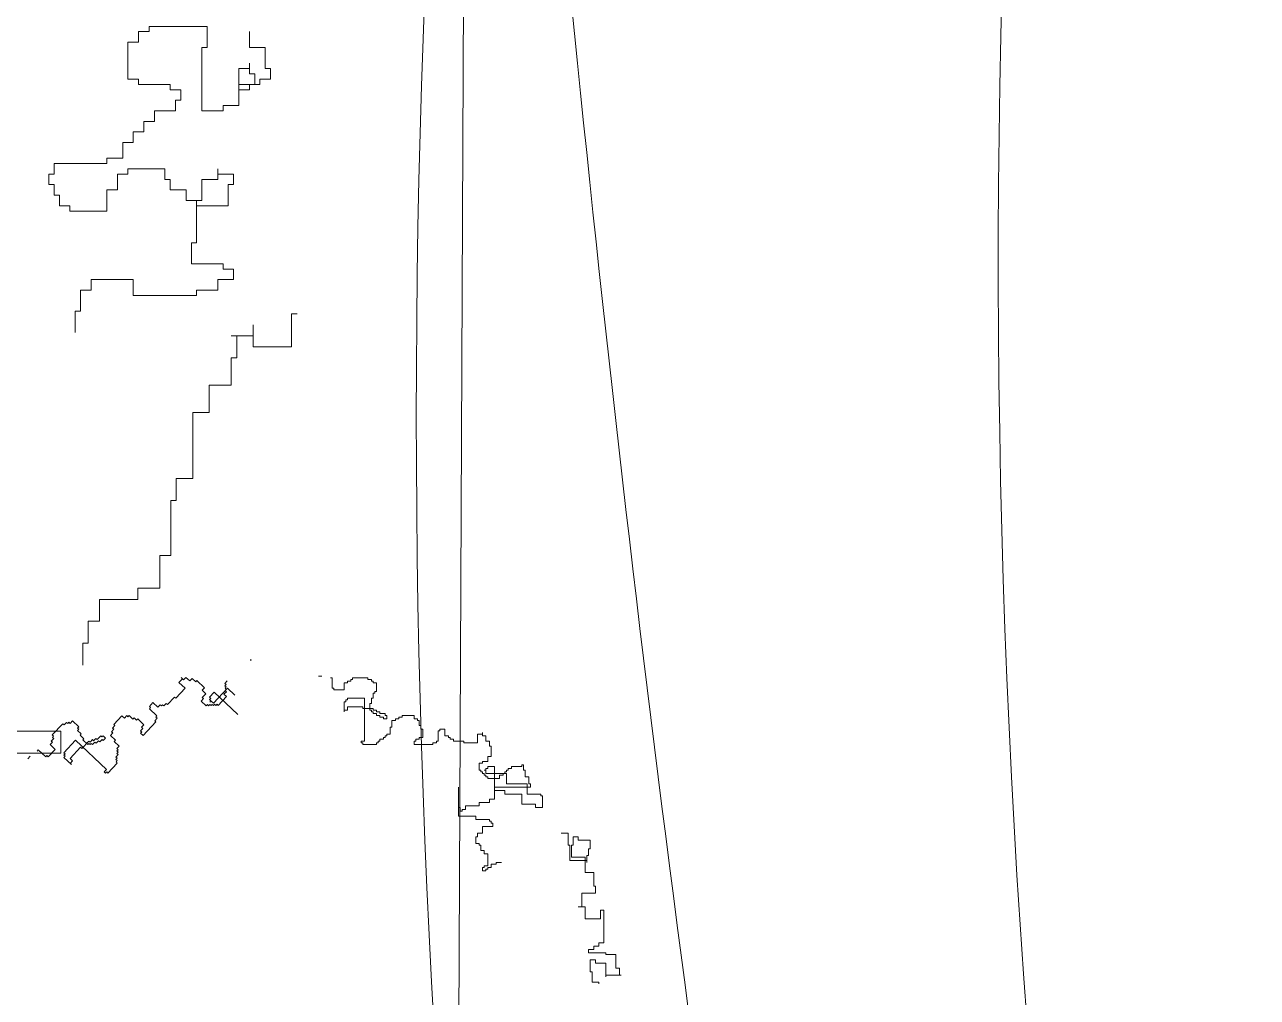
# Model space of a CAD drawing. Header units: millimetres. Extents: x -51 to 151, y -74 to 104.
# Drawn here: x 90.8867 to 91.0879, y -60.6604 to -60.5016 of the extents above; entities that cross this region are included whole.
import ezdxf

# ---------------------------------------------------------------- set-up
doc = ezdxf.new("R2010")
doc.units = ezdxf.units.MM
doc.header["$LTSCALE"] = 15
doc.layers.add('PH', color=8, linetype='Continuous')

# ---------------------------------------------------------------- blocks, each defined once
blk = doc.blocks.new('dfgh')
at = {"layer": 'PH', "lineweight": 0}
blk.add_line((719222.3, -37839.38), (719232.57, -40083.49), dxfattribs=at)
for centre, radius, start, end in [((717491.4, -39632.16), 1651.58, 343.02974, 18.94391), ((717529.78, -39657.7), 1708.22, 344.97085, 18.13475), ((716831.24, -39251.33), 2286.1, 337.71545, 359.56077), ((714412.77, -39116.51), 4823.19, 348.03722, 355.4656)]:
    blk.add_arc(centre, radius, start, end, dxfattribs=at)
blk = doc.blocks.new('errt')
at = {"color": 252, "linetype": 'Continuous', "lineweight": 0}
blk.add_blockref('dfgh', (0, 100), dxfattribs=at)
blk = doc.blocks.new('sf')
at = {"color": 84, "lineweight": 5}
for p, q in [((18123.85, 471774.16), (18123.85, 471770.87)), ((18127.14, 471774.16), (18123.85, 471774.16)), ((18127.14, 471775.8), (18127.14, 471774.16)), ((18145.23, 471775.8), (18127.14, 471775.8)), ((18145.23, 471769.23), (18145.23, 471775.8)), ((18158.39, 471774.16), (18158.39, 471769.23)), ((18120.56, 471770.87), (18120.56, 471759.37)), ((18123.85, 471770.87), (18120.56, 471770.87)), ((18143.59, 471749.51), (18143.59, 471769.23)), ((18143.59, 471769.23), (18145.23, 471769.23)), ((18158.39, 471769.23), (18163.32, 471769.23)), ((18163.32, 471769.23), (18163.32, 471762.65)), ((18155.1, 471762.65), (18158.39, 471762.65)), ((18155.1, 471756.08), (18155.1, 471762.65)), ((18158.39, 471764.3), (18158.39, 471761.01)), ((18158.39, 471762.65), (18158.39, 471764.3)), ((18163.32, 471762.65), (18164.96, 471762.65)), ((18164.96, 471762.65), (18164.96, 471759.37)), ((18120.56, 471759.37), (18123.85, 471759.37)), ((18123.85, 471759.37), (18123.85, 471757.72)), ((18158.39, 471761.01), (18160.03, 471761.01)), ((18160.03, 471761.01), (18160.03, 471757.72)), ((18161.67, 471759.37), (18161.67, 471757.72)), ((18164.96, 471759.37), (18161.67, 471759.37)), ((18123.85, 471757.72), (18133.72, 471757.72)), ((18133.72, 471757.72), (18133.72, 471756.08)), ((18133.72, 471756.08), (18137.01, 471756.08)), ((18137.01, 471756.08), (18137.01, 471752.79)), ((18155.1, 471757.72), (18155.1, 471751.15)), ((18160.03, 471757.72), (18155.1, 471757.72)), ((18158.39, 471756.08), (18155.1, 471756.08)), ((18158.39, 471757.72), (18158.39, 471756.08)), ((18161.67, 471757.72), (18158.39, 471757.72)), ((18135.36, 471752.79), (18135.36, 471749.51)), ((18137.01, 471752.79), (18135.36, 471752.79)), ((18150.16, 471751.15), (18150.16, 471749.51)), ((18155.1, 471751.15), (18150.16, 471751.15)), ((18128.79, 471749.51), (18128.79, 471746.22)), ((18135.36, 471749.51), (18128.79, 471749.51)), ((18150.16, 471749.51), (18143.59, 471749.51)), ((18122.21, 471742.94), (18122.21, 471739.65)), ((18125.5, 471742.94), (18122.21, 471742.94)), ((18125.5, 471746.22), (18125.5, 471742.94)), ((18128.79, 471746.22), (18125.5, 471746.22)), ((18118.92, 471739.65), (18118.92, 471734.72)), ((18122.21, 471739.65), (18118.92, 471739.65)), ((18097.54, 471733.08), (18097.54, 471729.79)), ((18113.99, 471733.08), (18097.54, 471733.08)), ((18113.99, 471734.72), (18113.99, 471733.08)), ((18118.92, 471734.72), (18113.99, 471734.72)), ((18120.56, 471731.43), (18132.07, 471731.43)), ((18120.56, 471729.79), (18120.56, 471731.43)), ((18132.07, 471731.43), (18132.07, 471728.15)), ((18148.52, 471731.43), (18148.52, 471728.15)), ((18148.52, 471729.79), (18148.52, 471731.43)), ((18095.9, 471729.79), (18095.9, 471726.5)), ((18097.54, 471729.79), (18095.9, 471729.79)), ((18117.27, 471729.79), (18120.56, 471729.79)), ((18117.27, 471724.86), (18117.27, 471729.79)), ((18132.07, 471728.15), (18133.72, 471728.15)), ((18133.72, 471728.15), (18133.72, 471724.86)), ((18143.59, 471728.15), (18143.59, 471721.58)), ((18148.52, 471728.15), (18143.59, 471728.15)), ((18153.45, 471729.79), (18148.52, 471729.79)), ((18153.45, 471726.5), (18153.45, 471729.79)), ((18095.9, 471726.5), (18097.54, 471726.5)), ((18097.54, 471726.5), (18097.54, 471723.22)), ((18113.99, 471724.86), (18117.27, 471724.86)), ((18113.99, 471718.29), (18113.99, 471724.86)), ((18133.72, 471724.86), (18138.65, 471724.86)), ((18138.65, 471724.86), (18138.65, 471721.58)), ((18151.81, 471726.5), (18153.45, 471726.5)), ((18151.81, 471719.93), (18151.81, 471726.5)), ((18097.54, 471723.22), (18099.19, 471723.22)), ((18099.19, 471723.22), (18099.19, 471719.93)), ((18099.19, 471719.93), (18102.47, 471719.93)), ((18102.47, 471719.93), (18102.47, 471718.29)), ((18138.65, 471721.58), (18141.94, 471721.58)), ((18141.94, 471721.58), (18141.94, 471708.43)), ((18143.59, 471721.58), (18141.94, 471721.58)), ((18141.94, 471721.58), (18141.94, 471719.93)), ((18141.94, 471719.93), (18151.81, 471719.93)), ((18102.47, 471718.29), (18113.99, 471718.29)), ((18140.3, 471708.43), (18140.3, 471701.86)), ((18141.94, 471708.43), (18140.3, 471708.43)), ((18140.3, 471701.86), (18150.16, 471701.86)), ((18150.16, 471701.86), (18150.16, 471700.22)), ((18109.05, 471696.93), (18109.05, 471693.64)), ((18122.21, 471696.93), (18109.05, 471696.93)), ((18122.21, 471692), (18122.21, 471696.93)), ((18148.52, 471696.93), (18148.52, 471693.64)), ((18153.45, 471696.93), (18148.52, 471696.93)), ((18150.16, 471700.22), (18153.45, 471700.22)), ((18153.45, 471700.22), (18153.45, 471696.93)), ((18109.05, 471693.64), (18105.76, 471693.64)), ((18105.76, 471693.64), (18105.76, 471687.07)), ((18141.94, 471693.64), (18141.94, 471692)), ((18148.52, 471693.64), (18141.94, 471693.64)), ((18141.94, 471692), (18122.21, 471692)), ((18104.12, 471687.07), (18104.12, 471680.5)), ((18105.76, 471687.07), (18104.12, 471687.07)), ((18171.55, 471676.03), (18171.55, 471686.29)), ((18171.55, 471686.29), (18173.26, 471686.29)), ((18159.57, 471679.45), (18159.57, 471682.87)), ((18159.57, 471682.87), (18159.57, 471676.03)), ((18154.43, 471679.45), (18152.72, 471679.45)), ((18152.72, 471679.45), (18159.57, 471679.45)), ((18154.43, 471672.61), (18154.43, 471679.45)), ((18159.57, 471676.03), (18171.55, 471676.03)), ((18152.72, 471664.05), (18152.72, 471672.61)), ((18152.72, 471672.61), (18154.43, 471672.61)), ((18145.87, 471655.5), (18145.87, 471664.05)), ((18145.87, 471664.05), (18152.72, 471664.05)), ((18140.73, 471634.97), (18140.73, 471655.5)), ((18140.73, 471655.5), (18145.87, 471655.5)), ((18135.6, 471628.13), (18135.6, 471634.97)), ((18135.6, 471634.97), (18140.73, 471634.97)), ((18133.88, 471628.13), (18135.6, 471628.13)), ((18133.88, 471611.02), (18133.88, 471628.13)), ((18130.46, 471611.02), (18133.88, 471611.02)), ((18130.46, 471600.76), (18130.46, 471611.02)), ((18123.61, 471597.33), (18123.61, 471600.76)), ((18123.61, 471600.76), (18130.46, 471600.76)), ((18111.63, 471590.49), (18111.63, 471597.33)), ((18111.63, 471597.33), (18123.61, 471597.33)), ((18108.2, 471583.65), (18108.2, 471590.49)), ((18108.2, 471590.49), (18111.63, 471590.49)), ((18106.49, 471576.81), (18106.49, 471583.65)), ((18106.49, 471583.65), (18108.2, 471583.65)), ((18158.84, 471578.69), (18158.84, 471578.15)), ((18136.41, 471571.44), (18137.5, 471572.61)), ((18138.35, 471569.62), (18136.41, 471571.44)), ((18137.12, 471572.97), (18137.89, 471572.24)), ((18137.5, 471572.61), (18137.12, 471572.97)), ((18137.89, 471572.24), (18138.62, 471573.02)), ((18138.62, 471573.02), (18139.79, 471571.93)), ((18139.79, 471571.93), (18140.52, 471572.7)), ((18140.52, 471572.7), (18141.68, 471571.61)), ((18141.68, 471571.61), (18142.04, 471572)), ((18142.04, 471572), (18144.37, 471569.81)), ((18150.74, 471571.15), (18151.47, 471571.93)), ((18151.13, 471570.79), (18150.74, 471571.15)), ((18150.76, 471570.4), (18151.13, 471570.79)), ((18151.15, 471570.03), (18150.76, 471570.4)), ((18150.79, 471569.64), (18151.15, 471570.03)), ((18179.88, 471573.43), (18180.94, 471573.43)), ((18183.61, 471572.9), (18184.14, 471572.9)), ((18184.14, 471572.9), (18184.14, 471569.7)), ((18187.87, 471569.17), (18187.87, 471571.3)), ((18187.87, 471571.3), (18188.94, 471571.3)), ((18188.94, 471571.3), (18188.94, 471571.83)), ((18188.94, 471571.83), (18190, 471571.83)), ((18190, 471571.83), (18190, 471572.37)), ((18190, 471572.37), (18190.53, 471572.37)), ((18190.53, 471572.37), (18190.53, 471572.9)), ((18190.53, 471572.9), (18195.33, 471572.9)), ((18195.33, 471572.9), (18195.33, 471572.37)), ((18195.33, 471572.37), (18196.4, 471572.37)), ((18196.4, 471572.37), (18196.4, 471571.83)), ((18196.4, 471571.83), (18196.93, 471571.83)), ((18196.93, 471571.83), (18196.93, 471571.3)), ((18196.93, 471571.3), (18197.99, 471571.3)), ((18197.99, 471571.3), (18197.99, 471568.64)), ((18132.86, 471564.54), (18135.05, 471566.88)), ((18135.05, 471566.88), (18135.43, 471566.51)), ((18135.43, 471566.51), (18138.35, 471569.62)), ((18144.1, 471566.41), (18143.38, 471565.64)), ((18144.37, 471569.81), (18143.65, 471569.04)), ((18143.65, 471569.04), (18144.81, 471567.94)), ((18144.81, 471567.94), (18143.72, 471566.78)), ((18143.72, 471566.78), (18144.1, 471566.41)), ((18145.97, 471566.85), (18147.43, 471568.41)), ((18146.36, 471566.49), (18145.97, 471566.85)), ((18146, 471566.1), (18146.36, 471566.49)), ((18151.54, 471569.67), (18147.16, 471565.01)), ((18147.43, 471568.41), (18154.81, 471561.48)), ((18148.69, 471564.3), (18151.24, 471567.02)), ((18150.47, 471567.75), (18151.2, 471568.53)), ((18151.24, 471567.02), (18150.47, 471567.75)), ((18151.17, 471569.28), (18150.79, 471569.64)), ((18150.81, 471568.89), (18151.17, 471569.28)), ((18151.2, 471568.53), (18150.81, 471568.89)), ((18153.87, 471567.48), (18151.54, 471569.67)), ((18184.14, 471569.7), (18184.67, 471569.7)), ((18184.67, 471569.7), (18184.67, 471569.17)), ((18184.67, 471569.17), (18187.87, 471569.17)), ((18188.94, 471565.98), (18188.94, 471566.51)), ((18188.94, 471566.51), (18194.26, 471566.51)), ((18194.26, 471566.51), (18194.26, 471553.2)), ((18196.93, 471566.51), (18196.4, 471566.51)), ((18196.4, 471566.51), (18196.4, 471564.91)), ((18197.46, 471568.11), (18196.93, 471568.11)), ((18196.93, 471568.11), (18196.93, 471566.51)), ((18197.99, 471568.64), (18197.46, 471568.64)), ((18197.46, 471568.64), (18197.46, 471568.11)), ((18127.22, 471563.99), (18128.32, 471565.15)), ((18127.61, 471563.62), (18127.22, 471563.99)), ((18127.25, 471563.23), (18127.61, 471563.62)), ((18129.58, 471561.05), (18127.25, 471563.23)), ((18128.32, 471565.15), (18129.87, 471563.69)), ((18129.87, 471563.69), (18130.6, 471564.47)), ((18130.6, 471564.47), (18130.99, 471564.11)), ((18130.99, 471564.11), (18131.35, 471564.5)), ((18131.35, 471564.5), (18131.74, 471564.13)), ((18131.74, 471564.13), (18132.47, 471564.91)), ((18132.47, 471564.91), (18132.86, 471564.54)), ((18143.38, 471565.64), (18144.93, 471564.18)), ((18144.93, 471564.18), (18145.29, 471564.57)), ((18145.29, 471564.57), (18145.68, 471564.2)), ((18145.68, 471564.2), (18146.05, 471564.59)), ((18146.39, 471565.73), (18146, 471566.1)), ((18146.02, 471565.35), (18146.39, 471565.73)), ((18146.39, 471565.73), (18146.02, 471565.35)), ((18146.05, 471564.59), (18146.43, 471564.23)), ((18147.16, 471565.01), (18146.39, 471565.73)), ((18146.43, 471564.23), (18146.8, 471564.62)), ((18146.8, 471564.62), (18147.19, 471564.25)), ((18147.19, 471564.25), (18147.55, 471564.64)), ((18147.55, 471564.64), (18147.94, 471564.28)), ((18147.94, 471564.28), (18148.3, 471564.67)), ((18148.3, 471564.67), (18148.69, 471564.3)), ((18187.87, 471562.25), (18187.87, 471565.44)), ((18187.87, 471565.44), (18188.4, 471565.44)), ((18188.94, 471562.78), (18187.87, 471562.78)), ((18188.4, 471565.44), (18188.4, 471565.98)), ((18188.4, 471565.98), (18188.94, 471565.98)), ((18193.73, 471563.85), (18188.94, 471563.85)), ((18188.94, 471563.85), (18188.94, 471562.78)), ((18193.73, 471563.31), (18193.73, 471563.85)), ((18196.93, 471563.31), (18193.73, 471563.31)), ((18196.4, 471564.91), (18195.86, 471564.91)), ((18195.86, 471564.91), (18195.86, 471562.78)), ((18195.86, 471562.78), (18196.4, 471562.78)), ((18196.4, 471562.78), (18196.4, 471562.25)), ((18196.93, 471562.78), (18196.93, 471563.31)), ((18197.99, 471562.78), (18196.93, 471562.78)), ((18197.99, 471562.25), (18197.99, 471562.78)), ((18096.98, 471555.1), (18100.26, 471558.59)), ((18100.26, 471558.59), (18100.65, 471558.23)), ((18100.65, 471558.23), (18101.38, 471559.01)), ((18101.38, 471559.01), (18101.77, 471558.64)), ((18101.77, 471558.64), (18102.13, 471559.03)), ((18102.13, 471559.03), (18102.52, 471558.67)), ((18102.52, 471558.67), (18103.25, 471559.44)), ((18103.25, 471559.44), (18105.19, 471557.62)), ((18116.1, 471558.35), (18118.65, 471561.07)), ((18118.65, 471561.07), (18119.43, 471560.34)), ((18119.43, 471560.34), (18120.16, 471561.12)), ((18120.16, 471561.12), (18120.54, 471560.76)), ((18120.54, 471560.76), (18120.91, 471561.14)), ((18120.91, 471561.14), (18122.07, 471560.05)), ((18122.07, 471560.05), (18122.44, 471560.44)), ((18122.44, 471560.44), (18123.21, 471559.71)), ((18123.21, 471559.71), (18123.58, 471560.1)), ((18123.58, 471560.1), (18125.52, 471558.28)), ((18125.25, 471554.88), (18129.26, 471559.15)), ((18128.87, 471559.52), (18129.6, 471560.29)), ((18129.26, 471559.15), (18128.87, 471559.52)), ((18129.21, 471560.66), (18129.58, 471561.05)), ((18129.6, 471560.29), (18129.21, 471560.66)), ((18196.4, 471562.25), (18196.93, 471562.25)), ((18196.93, 471562.25), (18196.93, 471561.72)), ((18196.93, 471561.72), (18197.99, 471561.72)), ((18199.06, 471562.25), (18197.99, 471562.25)), ((18197.99, 471561.72), (18197.99, 471561.18)), ((18197.99, 471561.18), (18199.06, 471561.18)), ((18199.06, 471561.72), (18199.06, 471562.25)), ((18200.66, 471561.72), (18199.06, 471561.72)), ((18199.06, 471561.18), (18199.06, 471560.65)), ((18199.06, 471560.65), (18200.13, 471560.65)), ((18200.13, 471560.65), (18200.13, 471560.12)), ((18200.13, 471560.12), (18201.19, 471560.12)), ((18200.66, 471561.18), (18200.66, 471561.72)), ((18201.19, 471561.18), (18200.66, 471561.18)), ((18201.19, 471560.12), (18201.19, 471561.18)), ((18202.79, 471557.46), (18202.79, 471559.59)), ((18202.79, 471559.59), (18203.86, 471559.59)), ((18203.86, 471559.59), (18203.86, 471560.12)), ((18203.86, 471560.12), (18204.92, 471560.12)), ((18204.92, 471560.12), (18204.92, 471560.65)), ((18204.92, 471560.65), (18205.99, 471560.65)), ((18205.99, 471561.18), (18209.72, 471561.18)), ((18205.99, 471560.65), (18205.99, 471561.18)), ((18209.72, 471561.18), (18209.72, 471560.12)), ((18209.72, 471560.12), (18210.78, 471560.12)), ((18210.78, 471560.12), (18210.78, 471559.59)), ((18210.78, 471559.59), (18211.32, 471559.59)), ((18211.32, 471559.59), (18211.32, 471557.99)), ((18099.64, 471556.28), (18079.1, 471556.28)), ((18097.37, 471554.73), (18096.98, 471555.1)), ((18097.01, 471554.34), (18097.37, 471554.73)), ((18099.64, 471549.43), (18099.64, 471556.28)), ((18105.19, 471557.62), (18104.83, 471557.23)), ((18104.83, 471557.23), (18105.22, 471556.87)), ((18105.22, 471556.87), (18104.85, 471556.48)), ((18104.85, 471556.48), (18106.02, 471555.39)), ((18106.02, 471555.39), (18105.65, 471555)), ((18105.65, 471555), (18106.82, 471553.91)), ((18112.06, 471554.83), (18110.97, 471553.66)), ((18112.45, 471554.47), (18112.06, 471554.83)), ((18112.82, 471554.85), (18112.45, 471554.47)), ((18113.59, 471554.13), (18112.82, 471554.85)), ((18115.08, 471554.93), (18115.8, 471555.7)), ((18116.63, 471553.47), (18115.08, 471554.93)), ((18115.42, 471556.07), (18116.15, 471556.85)), ((18115.8, 471555.7), (18115.42, 471556.07)), ((18115.76, 471557.21), (18116.49, 471557.99)), ((18116.15, 471556.85), (18115.76, 471557.21)), ((18116.49, 471557.99), (18116.1, 471558.35)), ((18125.18, 471557.14), (18124.45, 471556.36)), ((18124.45, 471556.36), (18124.84, 471556)), ((18124.84, 471556), (18124.47, 471555.61)), ((18124.47, 471555.61), (18125.25, 471554.88)), ((18125.52, 471558.28), (18124.79, 471557.5)), ((18124.79, 471557.5), (18125.18, 471557.14)), ((18200.66, 471554.26), (18200.66, 471554.8)), ((18200.66, 471554.8), (18201.19, 471554.8)), ((18201.19, 471554.8), (18201.19, 471555.33)), ((18201.19, 471555.33), (18202.26, 471555.33)), ((18202.26, 471555.33), (18202.26, 471557.46)), ((18202.26, 471557.46), (18202.79, 471557.46)), ((18211.32, 471557.99), (18211.85, 471557.99)), ((18211.85, 471557.99), (18211.85, 471556.93)), ((18211.85, 471556.93), (18212.38, 471556.93)), ((18212.38, 471556.93), (18212.38, 471554.26)), ((18217.18, 471553.2), (18217.18, 471556.39)), ((18217.18, 471556.39), (18217.71, 471556.39)), ((18217.71, 471556.39), (18217.71, 471556.93)), ((18217.71, 471556.93), (18219.31, 471556.93)), ((18219.31, 471556.93), (18219.31, 471554.8)), ((18219.31, 471554.8), (18220.37, 471554.8)), ((18220.37, 471554.8), (18220.37, 471554.26)), ((18229.43, 471552.67), (18229.43, 471555.33)), ((18229.43, 471555.33), (18231.03, 471555.33)), ((18231.03, 471555.33), (18231.03, 471555.86)), ((18231.03, 471555.86), (18231.03, 471554.8)), ((18231.03, 471554.8), (18232.1, 471554.8)), ((18232.1, 471554.8), (18232.1, 471553.2)), ((18096.33, 471552.06), (18097.05, 471552.84)), ((18097.88, 471550.6), (18096.33, 471552.06)), ((18096.67, 471553.2), (18097.4, 471553.98)), ((18097.05, 471552.84), (18096.67, 471553.2)), ((18097.4, 471553.98), (18097.01, 471554.34)), ((18100.55, 471549.56), (18104.19, 471553.45)), ((18105.77, 471551.24), (18102.49, 471547.74)), ((18104.19, 471553.45), (18113.9, 471544.34)), ((18106.16, 471550.87), (18105.77, 471551.24)), ((18108.35, 471553.2), (18106.16, 471550.87)), ((18106.82, 471553.91), (18106.45, 471553.52)), ((18106.45, 471553.52), (18108.01, 471552.06)), ((18108.01, 471552.06), (18108.37, 471552.45)), ((18108.74, 471552.84), (18108.35, 471553.2)), ((18108.37, 471552.45), (18108.76, 471552.09)), ((18109.46, 471553.62), (18108.74, 471552.84)), ((18108.76, 471552.09), (18109.12, 471552.47)), ((18109.12, 471552.47), (18109.51, 471552.11)), ((18109.85, 471553.25), (18109.46, 471553.62)), ((18109.51, 471552.11), (18110.24, 471552.89)), ((18110.58, 471554.03), (18109.85, 471553.25)), ((18110.24, 471552.89), (18110.63, 471552.52)), ((18110.97, 471553.66), (18110.58, 471554.03)), ((18110.63, 471552.52), (18111.36, 471553.3)), ((18111.36, 471553.3), (18111.75, 471552.94)), ((18111.75, 471552.94), (18112.48, 471553.71)), ((18112.48, 471553.71), (18112.86, 471553.35)), ((18112.86, 471553.35), (18113.59, 471554.13)), ((18116.26, 471553.08), (18116.63, 471553.47)), ((18117.82, 471551.62), (18116.26, 471553.08)), ((18117.09, 471550.85), (18117.82, 471551.62)), ((18117.48, 471550.48), (18117.09, 471550.85)), ((18194.26, 471553.2), (18193.2, 471553.2)), ((18193.2, 471553.2), (18193.2, 471552.67)), ((18193.2, 471552.67), (18193.73, 471552.67)), ((18193.73, 471552.67), (18193.73, 471552.13)), ((18193.73, 471552.13), (18197.99, 471552.13)), ((18197.99, 471552.13), (18197.99, 471552.67)), ((18197.99, 471552.67), (18198.53, 471552.67)), ((18198.53, 471552.67), (18198.53, 471553.2)), ((18198.53, 471553.2), (18199.06, 471553.2)), ((18199.06, 471553.2), (18199.06, 471553.73)), ((18199.06, 471553.73), (18200.13, 471553.73)), ((18200.13, 471553.73), (18200.13, 471554.26)), ((18200.13, 471554.26), (18200.66, 471554.26)), ((18209.72, 471553.2), (18209.72, 471552.13)), ((18210.25, 471553.2), (18209.72, 471553.2)), ((18209.72, 471552.13), (18215.58, 471552.13)), ((18211.32, 471553.73), (18210.25, 471553.73)), ((18210.25, 471553.73), (18210.25, 471553.2)), ((18212.38, 471554.26), (18211.32, 471554.26)), ((18211.32, 471554.26), (18211.32, 471553.73)), ((18215.58, 471552.13), (18215.58, 471552.67)), ((18215.58, 471552.67), (18216.64, 471552.67)), ((18216.64, 471552.67), (18216.64, 471553.2)), ((18216.64, 471553.2), (18217.18, 471553.2)), ((18220.37, 471554.26), (18220.91, 471554.26)), ((18220.91, 471554.26), (18220.91, 471553.73)), ((18220.91, 471553.73), (18221.97, 471553.73)), ((18221.97, 471553.73), (18221.97, 471553.2)), ((18221.97, 471553.2), (18225.17, 471553.2)), ((18225.17, 471553.2), (18225.17, 471552.67)), ((18225.17, 471552.67), (18229.43, 471552.67)), ((18232.1, 471553.2), (18233.16, 471553.2)), ((18233.16, 471553.2), (18233.16, 471551.6)), ((18233.16, 471551.6), (18233.69, 471551.6)), ((18233.69, 471551.6), (18233.69, 471548.41)), ((18085.95, 471549.43), (18099.64, 471549.43)), ((18089.3, 471547.69), (18090.03, 471548.47)), ((18092.24, 471550.05), (18092.61, 471550.43)), ((18092.61, 471550.43), (18094.94, 471548.25)), ((18094.94, 471548.25), (18095.3, 471548.64)), ((18095.3, 471548.64), (18095.69, 471548.27)), ((18095.69, 471548.27), (18097.88, 471550.6)), ((18100.94, 471549.2), (18100.55, 471549.56)), ((18100.57, 471548.81), (18100.94, 471549.2)), ((18100.96, 471548.44), (18100.57, 471548.81)), ((18100.6, 471548.05), (18100.96, 471548.44)), ((18102.93, 471545.87), (18100.6, 471548.05)), ((18102.49, 471547.74), (18103.27, 471547.01)), ((18103.27, 471547.01), (18102.54, 471546.23)), ((18116.79, 471548.2), (18117.52, 471548.98)), ((18117.18, 471547.84), (18116.79, 471548.2)), ((18116.82, 471547.45), (18117.18, 471547.84)), ((18117.21, 471547.08), (18116.82, 471547.45)), ((18116.84, 471546.69), (18117.21, 471547.08)), ((18117.11, 471550.09), (18117.48, 471550.48)), ((18117.5, 471549.73), (18117.11, 471550.09)), ((18117.13, 471549.34), (18117.5, 471549.73)), ((18117.52, 471548.98), (18117.13, 471549.34)), ((18233.69, 471548.41), (18232.63, 471548.41)), ((18232.63, 471548.41), (18232.63, 471546.81)), ((18102.54, 471546.23), (18102.93, 471545.87)), ((18113.9, 471544.34), (18113.17, 471543.56)), ((18113.17, 471543.56), (18113.56, 471543.2)), ((18113.56, 471543.2), (18113.92, 471543.59)), ((18113.92, 471543.59), (18114.31, 471543.22)), ((18114.31, 471543.22), (18117.23, 471546.33)), ((18117.23, 471546.33), (18116.84, 471546.69)), ((18231.03, 471546.28), (18229.96, 471546.28)), ((18229.96, 471546.28), (18229.96, 471544.15)), ((18229.96, 471544.15), (18230.5, 471544.15)), ((18230.5, 471544.15), (18230.5, 471543.62)), ((18230.5, 471543.62), (18231.03, 471543.62)), ((18232.63, 471546.81), (18231.03, 471546.81)), ((18231.03, 471546.81), (18231.03, 471546.28)), ((18231.03, 471543.62), (18231.03, 471543.08)), ((18232.1, 471544.15), (18231.56, 471544.15)), ((18231.56, 471544.15), (18232.1, 471544.15)), ((18232.1, 471544.15), (18232.1, 471544.68)), ((18232.1, 471544.68), (18232.63, 471544.68)), ((18232.1, 471543.08), (18232.1, 471544.15)), ((18232.63, 471544.68), (18232.63, 471545.21)), ((18232.63, 471545.21), (18234.76, 471545.21)), ((18234.76, 471545.21), (18234.76, 471535.1)), ((18237.96, 471543.08), (18237.96, 471543.62)), ((18237.96, 471543.62), (18238.49, 471543.62)), ((18238.49, 471543.62), (18238.49, 471544.15)), ((18238.49, 471544.15), (18239.02, 471544.15)), ((18239.02, 471544.15), (18239.02, 471544.68)), ((18239.02, 471544.68), (18240.09, 471544.68)), ((18240.09, 471544.68), (18240.09, 471545.21)), ((18240.09, 471545.21), (18243.29, 471545.21)), ((18243.29, 471545.21), (18243.29, 471545.75)), ((18243.29, 471545.75), (18243.82, 471545.75)), ((18243.82, 471545.75), (18243.82, 471544.15)), ((18243.82, 471544.15), (18244.35, 471544.15)), ((18244.35, 471544.15), (18244.35, 471542.02)), ((18231.03, 471543.08), (18231.56, 471543.08)), ((18231.56, 471543.08), (18231.56, 471542.55)), ((18231.56, 471542.55), (18232.1, 471542.55)), ((18238.49, 471543.08), (18232.1, 471543.08)), ((18232.1, 471542.55), (18232.1, 471542.02)), ((18232.1, 471542.02), (18232.63, 471542.02)), ((18232.63, 471542.02), (18232.63, 471541.49)), ((18232.63, 471541.49), (18236.36, 471541.49)), ((18236.36, 471541.49), (18236.36, 471542.55)), ((18236.36, 471542.55), (18237.42, 471542.55)), ((18237.42, 471542.55), (18237.42, 471543.08)), ((18237.42, 471543.08), (18237.96, 471543.08)), ((18238.49, 471539.89), (18238.49, 471543.08)), ((18244.88, 471539.89), (18238.49, 471539.89)), ((18244.35, 471542.02), (18245.42, 471542.02)), ((18244.88, 471536.69), (18244.88, 471539.89)), ((18245.42, 471542.02), (18245.42, 471539.89)), ((18245.42, 471539.89), (18245.95, 471539.89)), ((18245.95, 471539.89), (18245.95, 471538.82)), ((18223.57, 471532.44), (18223.57, 471538.82)), ((18223.57, 471538.82), (18223.57, 471529.77)), ((18245.95, 471538.82), (18234.76, 471538.82)), ((18234.76, 471538.82), (18234.76, 471537.76)), ((18234.76, 471537.76), (18237.96, 471537.76)), ((18237.96, 471537.76), (18237.96, 471536.69)), ((18237.96, 471536.69), (18243.29, 471536.69)), ((18243.29, 471536.69), (18243.29, 471533.5)), ((18249.15, 471536.69), (18244.88, 471536.69)), ((18249.15, 471536.16), (18249.15, 471536.69)), ((18249.68, 471536.16), (18249.15, 471536.16)), ((18249.68, 471532.44), (18249.68, 471536.16)), ((18224.1, 471532.44), (18223.57, 471532.44)), ((18224.1, 471531.37), (18224.1, 471532.44)), ((18225.7, 471531.9), (18224.64, 471531.9)), ((18224.64, 471531.9), (18224.64, 471531.37)), ((18229.96, 471532.97), (18225.7, 471532.97)), ((18225.7, 471532.97), (18225.7, 471531.9)), ((18233.16, 471534.03), (18229.96, 471534.03)), ((18229.96, 471534.03), (18229.96, 471532.97)), ((18234.76, 471535.1), (18233.16, 471535.1)), ((18233.16, 471535.1), (18233.16, 471534.03)), ((18243.29, 471533.5), (18247.55, 471533.5)), ((18247.55, 471533.5), (18247.55, 471532.44)), ((18247.55, 471532.44), (18249.68, 471532.44)), ((18223.57, 471529.77), (18228.9, 471529.77)), ((18224.64, 471531.37), (18224.1, 471531.37)), ((18228.9, 471529.77), (18228.9, 471528.71)), ((18228.9, 471528.71), (18233.16, 471528.71)), ((18233.16, 471528.71), (18233.16, 471528.18)), ((18233.16, 471528.18), (18233.69, 471528.18)), ((18233.69, 471528.18), (18233.69, 471527.64)), ((18231.03, 471524.45), (18229.43, 471524.45)), ((18229.43, 471524.45), (18229.43, 471523.38)), ((18234.23, 471526.58), (18231.03, 471526.58)), ((18231.03, 471526.58), (18231.03, 471524.45)), ((18233.69, 471527.64), (18234.23, 471527.64)), ((18234.23, 471527.64), (18234.23, 471526.58)), ((18255.54, 471524.45), (18257.67, 471524.45)), ((18257.67, 471524.45), (18257.67, 471520.72)), ((18229.43, 471523.38), (18228.9, 471523.38)), ((18228.9, 471523.38), (18228.9, 471521.26)), ((18228.9, 471521.26), (18229.96, 471521.26)), ((18229.96, 471521.26), (18229.96, 471520.72)), ((18229.96, 471520.72), (18230.5, 471520.72)), ((18230.5, 471520.72), (18230.5, 471519.13)), ((18257.67, 471520.72), (18258.2, 471520.72)), ((18258.2, 471520.72), (18258.2, 471515.93)), ((18259.27, 471520.72), (18258.74, 471520.72)), ((18258.74, 471520.72), (18258.74, 471517)), ((18260.87, 471523.38), (18259.27, 471523.38)), ((18259.27, 471523.38), (18259.27, 471520.72)), ((18260.87, 471522.32), (18260.87, 471523.38)), ((18264.6, 471522.32), (18260.87, 471522.32)), ((18264.6, 471519.66), (18264.6, 471522.32)), ((18230.5, 471519.13), (18231.56, 471519.13)), ((18231.56, 471519.13), (18231.56, 471518.06)), ((18231.56, 471518.06), (18232.63, 471518.06)), ((18232.63, 471518.06), (18232.63, 471514.33)), ((18258.74, 471517), (18263, 471517)), ((18263, 471517), (18263, 471512.2)), ((18263.53, 471515.4), (18263.53, 471517.53)), ((18263.53, 471517.53), (18264.07, 471517.53)), ((18264.07, 471517.53), (18264.07, 471519.66)), ((18264.07, 471519.66), (18264.6, 471519.66)), ((18231.56, 471513.8), (18231.03, 471513.8)), ((18231.03, 471513.8), (18231.03, 471512.74)), ((18231.03, 471512.74), (18232.1, 471512.74)), ((18232.63, 471514.33), (18231.56, 471514.33)), ((18231.56, 471514.33), (18231.56, 471513.8)), ((18232.1, 471512.74), (18232.1, 471513.27)), ((18232.1, 471513.27), (18232.63, 471513.27)), ((18232.63, 471513.27), (18232.63, 471513.8)), ((18232.63, 471513.8), (18233.69, 471513.8)), ((18233.69, 471513.8), (18233.69, 471514.87)), ((18233.69, 471514.87), (18235.29, 471514.87)), ((18235.29, 471514.87), (18235.29, 471515.4)), ((18235.29, 471515.4), (18236.89, 471515.4)), ((18258.2, 471515.93), (18263.53, 471515.93)), ((18263.53, 471515.93), (18263.53, 471515.4)), ((18263, 471512.2), (18265.66, 471512.2)), ((18265.66, 471512.2), (18265.66, 471507.95)), ((18266.2, 471505.82), (18261.93, 471505.82)), ((18261.93, 471505.82), (18261.93, 471501.56)), ((18265.66, 471507.95), (18266.2, 471507.95)), ((18266.2, 471507.95), (18266.2, 471505.82)), ((18261.93, 471501.56), (18260.87, 471501.56)), ((18260.87, 471501.56), (18263, 471501.56)), ((18263, 471501.56), (18263, 471497.83)), ((18263, 471497.83), (18267.8, 471497.83)), ((18267.8, 471497.83), (18267.8, 471500.49)), ((18267.8, 471500.49), (18268.86, 471500.49)), ((18268.86, 471500.49), (18268.86, 471490.38)), ((18268.86, 471490.38), (18267.26, 471490.38)), ((18267.26, 471490.38), (18267.26, 471489.31)), ((18265.66, 471488.25), (18264.07, 471488.25)), ((18264.07, 471488.25), (18264.07, 471487.18)), ((18264.07, 471487.18), (18269.39, 471487.18)), ((18267.26, 471489.31), (18265.66, 471489.31)), ((18265.66, 471489.31), (18265.66, 471488.25)), ((18269.39, 471487.18), (18269.39, 471486.65)), ((18269.39, 471486.65), (18272.59, 471486.65)), ((18272.59, 471486.65), (18272.59, 471482.39)), ((18264.6, 471485.05), (18264.6, 471481.33)), ((18266.2, 471485.05), (18264.6, 471485.05)), ((18266.2, 471483.99), (18266.2, 471485.05)), ((18269.39, 471483.99), (18266.2, 471483.99)), ((18269.39, 471479.73), (18269.39, 471483.99)), ((18272.59, 471482.39), (18273.66, 471482.39)), ((18273.66, 471482.39), (18273.66, 471480.26)), ((18264.6, 471481.33), (18265.13, 471481.33)), ((18265.13, 471481.33), (18265.13, 471478.13)), ((18265.13, 471478.13), (18267.26, 471478.13)), ((18267.26, 471478.13), (18267.26, 471477.6)), ((18274.19, 471480.26), (18269.39, 471480.26)), ((18269.39, 471480.26), (18269.39, 471479.73)), ((18273.66, 471480.26), (18274.19, 471480.26))]:
    blk.add_line(p, q, dxfattribs=at)

msp = doc.modelspace()

# ---------------------------------------------------------------- block references
at = {"linetype": 'Continuous', "lineweight": 13, "xscale": -0.001, "yscale": 0.001, "zscale": 0.001}
msp.add_blockref('errt', (810.18862, -21.00791), dxfattribs=at)
at = {"lineweight": 5, "xscale": 0.0005240255359560251, "yscale": 0.0005240255359560251, "zscale": 0.0005240255359560251}
msp.add_blockref('sf', (81.40792, -307.72448), dxfattribs=at)

doc.saveas('drawing.dxf')
